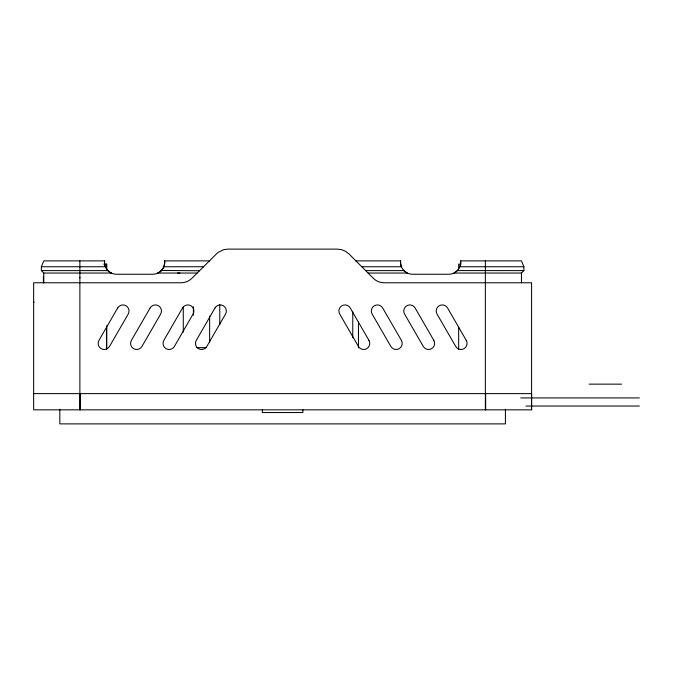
<?xml version="1.0" encoding="UTF-8"?>
<svg xmlns="http://www.w3.org/2000/svg" width="673" height="673" viewBox="0 0 673 673"><rect width="100%" height="100%" fill="white"/><g stroke="black" fill="none" stroke-linecap="round" stroke-linejoin="round"><path stroke-width="1.01" d="M79.877 277.907L79.877 277.301M106.704 348.648L106.704 325.69M531.586 409.84L531.586 282.769L384.123 282.769A15.243 15.243 0 0 1 373.338 278.311L348.951 253.914L345.552 251.315L341.598 249.675L337.358 249.119L227.878 249.119L223.638 249.675L217.901 252.501L191.898 278.311A15.243 15.243 0 0 1 181.121 282.769L33.65 282.769L33.65 409.84L531.586 409.84L531.586 393.621L33.65 393.621M209.724 260.88L164.624 260.88L164.389 264.977A13.813 12.762 0 0 1 163.96 266.407L163.295 267.888L163.522 267.442M164.7 262.386L164.666 263.135M104.559 263.109L104.542 262.739A14.066 12.997 0 0 1 104.542 261.62L104.609 260.88L43.787 260.88L41.356 266.752L41.356 270.605L43.787 273.045L111.264 273.045A13.359 9.447 0 0 1 107.932 270.596L107.52 270.176M164.633 263.505L164.389 264.977M163.732 266.979L163.96 266.407M162.353 269.385L162.916 268.544L161.343 270.58A13.317 9.422 0 0 1 157.987 273.061L157.061 273.44M457.724 270.176L457.354 270.58L523.888 270.605L523.888 266.752L521.457 260.88L460.626 260.88A12.005 12.005 0 0 1 448.866 274.256L412.372 274.256A12.005 12.005 0 0 1 400.612 260.88L355.512 260.88M161.47 270.445L199.452 270.756M457.304 270.596A13.342 9.439 0 0 1 453.989 273.053L521.457 273.045L523.888 270.605M103.709 264.119L106.704 264.119L106.704 270.378M461.03 264.119L458.65 264.119L458.65 269.377M41.364 266.752L105.409 266.752L105.93 267.888M163.825 266.752L203.456 266.752M361.78 266.752L401.411 266.752A13.948 12.888 0 0 1 400.62 260.88M523.888 266.752L459.836 266.752A13.956 12.896 0 0 0 460.618 260.88M41.364 270.605L107.916 270.605A13.317 9.422 0 0 0 111.247 273.061M365.641 270.605L403.918 270.605A13.342 9.439 0 0 0 407.258 273.061L368.072 273.045M177.563 273.045L180.019 273.045M197.164 273.045L157.962 273.045A13.241 9.363 0 0 0 161.158 270.739M33.65 302.236L34.205 302.236M196.457 347.655L206.594 347.655M589.178 384.148L621.616 384.148M520.734 397.928L639.35 397.928M525.983 406.038L639.35 406.038M403.893 270.58L403.522 270.176M105.148 266.045L105.266 266.399A13.839 12.787 0 0 1 104.761 264.59L104.694 264.228M104.837 264.96L104.761 264.59A14.024 12.955 0 0 1 104.542 262.739M164.7 262.016L164.624 260.888A12.005 12.005 0 0 1 152.864 274.256L116.37 274.256A12.005 12.005 0 0 1 104.609 260.88M521.449 273.045L521.457 282.769M505.415 409.192L505.415 423.881L59.821 423.881L59.821 409.192M485.662 393.621L485.662 409.84M485.359 260.88L485.359 409.84M458.675 327.196L458.65 349.27M358.448 322.106L358.448 347.907M352.77 311.683L352.77 337.728M302.892 409.689L302.892 412.532L262.344 412.532L262.344 409.689M219.768 304.667L219.768 324.647M209.631 316.167L209.631 342.515M193.412 306.72L193.412 315.115M183.275 306.77L183.275 332.1M106.586 264.119L106.586 269.377M106.586 327.196L106.586 349.27M80.171 393.621L80.171 409.84M79.877 260.88L79.877 409.84M43.787 273.045L43.787 282.769M43.383 276.283L43.383 282.769M117.666 307.99L98.981 340.345A6.082 6.082 0 0 0 101.202 348.673A6.082 6.082 0 0 0 109.522 346.427L128.198 314.072A6.082 6.082 0 0 0 125.986 305.735A6.082 6.082 0 0 0 117.666 307.99M150.104 307.99L131.42 340.345A6.082 6.082 0 0 0 133.641 348.673A6.082 6.082 0 0 0 141.961 346.427L160.637 314.072A6.082 6.082 0 0 0 158.424 305.735A6.082 6.082 0 0 0 150.104 307.99M182.543 307.99L163.859 340.345A6.082 6.082 0 0 0 166.08 348.673A6.082 6.082 0 0 0 174.4 346.427L193.075 314.072A6.082 6.082 0 0 0 190.863 305.735A6.082 6.082 0 0 0 182.543 307.99M214.981 307.99L196.297 340.345A6.082 6.082 0 0 0 198.518 348.673A6.082 6.082 0 0 0 206.838 346.427L225.522 314.072A6.082 6.082 0 0 0 223.301 305.735A6.082 6.082 0 0 0 214.981 307.99M466.254 340.345L447.57 307.99A6.082 6.082 0 0 0 439.25 305.735A6.082 6.082 0 0 0 437.038 314.072L455.722 346.427A6.082 6.082 0 0 0 464.042 348.673A6.082 6.082 0 0 0 466.254 340.345M433.816 340.345L415.132 307.99A6.082 6.082 0 0 0 406.812 305.735A6.082 6.082 0 0 0 404.599 314.072L423.283 346.427A6.082 6.082 0 0 0 431.603 348.673A6.082 6.082 0 0 0 433.816 340.345M401.377 340.345L382.693 307.99A6.082 6.082 0 0 0 374.373 305.735A6.082 6.082 0 0 0 372.161 314.072L390.845 346.427A6.082 6.082 0 0 0 399.165 348.673A6.082 6.082 0 0 0 401.377 340.345M368.939 340.345L350.254 307.99A6.082 6.082 0 0 0 341.934 305.735A6.082 6.082 0 0 0 339.722 314.072L358.406 346.427A6.082 6.082 0 0 0 366.726 348.673A6.082 6.082 0 0 0 368.939 340.345"/></g></svg>
